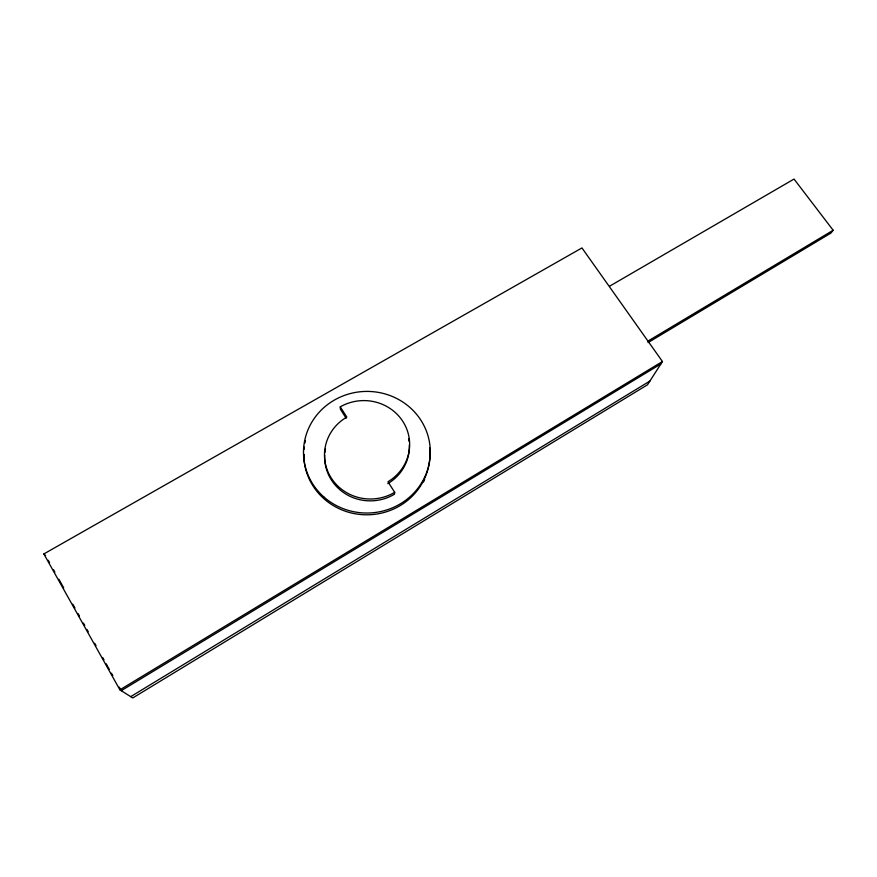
<?xml version="1.0" encoding="UTF-8"?>
<svg xmlns="http://www.w3.org/2000/svg" width="877" height="877" viewBox="0 0 877 877"><rect width="100%" height="100%" fill="white"/><g stroke="black" fill="none" stroke-linecap="round" stroke-linejoin="round"><path stroke-width="1.32" d="M346.13 418.23L340.353 409.142L340.265 406.84A45.867 43.894 -1.3 0 1 402.96 421.596A45.867 43.894 -1.3 0 1 387.952 481.747L394.683 492.326L394.475 494.2A45.692 43.883 -1 0 1 347.27 494.891A45.692 43.883 -1 0 1 324.698 455.097M662.442 361.521L647.544 384.751L132.756 697.939L119.897 689.826L43.85 553.946L581.955 247.928L662.442 361.521L119.897 689.826M609.636 286.176L794.036 179.061L833.15 230.256L830.925 233.085L648.048 342.6M130.717 696.645L649.923 381.046M660.885 363.955L121.256 690.681L119.261 687.129M647.654 341.274L833.15 230.256M43.85 553.946L45.593 555.536M340.265 406.84L346.81 417.112A45.944 44.102 -0.9 0 0 331.21 477.943A45.944 44.102 -0.9 0 0 394.683 492.326M48.246 560.271L49.572 562.65M53.552 569.754L54.878 572.133M58.869 579.248L63.692 587.864M72.802 604.143L74.973 608.013M78.108 613.626L79.434 615.994M83.425 623.108L84.751 625.476M86.922 629.357L88.248 631.725M94.705 643.258L96.031 645.636M102.664 657.487L103.99 659.855M106.161 663.736L107.487 666.103M107.981 666.969L109.307 669.348M111.478 673.218L112.804 675.586M409.34 445.034A45.626 43.675 -1.5 0 1 387.777 483.676M408.638 438.752A45.626 43.675 -1.5 0 1 409.033 441.263M324.885 452.532A45.692 43.883 -1 0 1 325.477 448.728M429.587 447.928A63.078 60.513 -1.4 0 1 370.379 514.7A63.078 60.513 -1.4 0 1 303.771 454.944M303.968 449.66A63.078 60.513 -1.4 0 1 304.242 447.007M304.889 443.071A63.078 60.513 -1.4 0 1 305.459 440.495M424.643 479.522A62.738 60.228 -1.5 0 1 423.525 481.933M304.056 456.994A62.738 60.228 -1.5 0 1 304.089 454.374M323.854 496.952A63.418 60.809 -1.3 0 0 428.754 465.534A63.418 60.809 -1.3 0 0 348.092 394.179A63.418 60.809 -1.3 0 0 323.854 496.952"/></g></svg>
